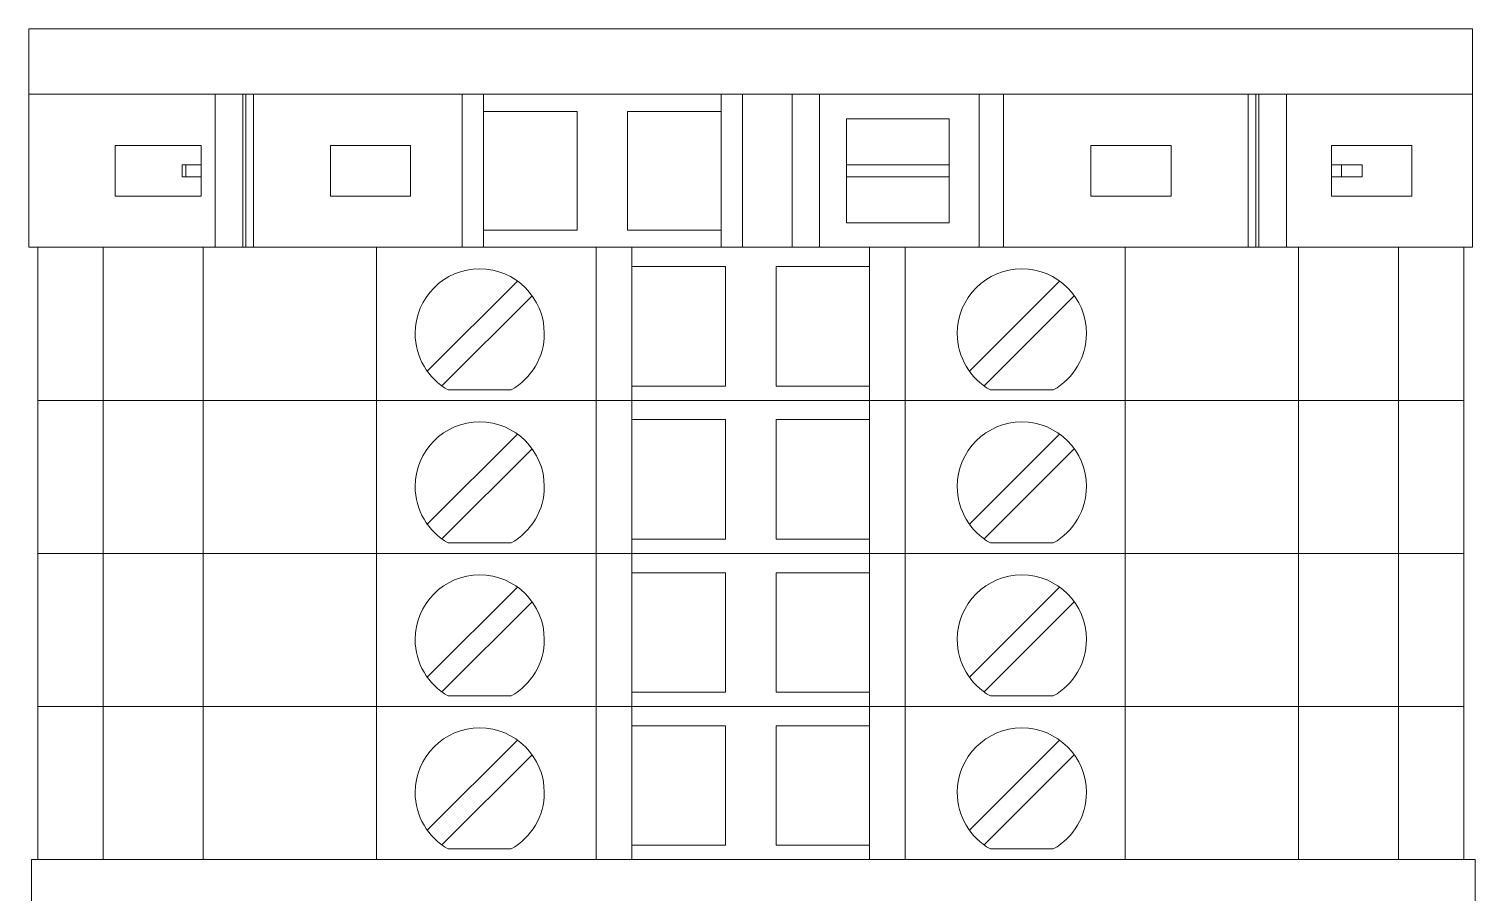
# Model space of a CAD drawing. Header units: millimetres. Extents: x 1880 to 4113, y 771 to 2990.
# Drawn here: x 2250.29 to 2298.97, y 2343.56 to 2372.61 of the extents above; entities that cross this region are included whole.
import ezdxf

# ---------------------------------------------------------------- set-up
doc = ezdxf.new("R2010")
doc.units = ezdxf.units.MM
doc.layers.add('000-PI-Oprema', color=30, linetype='Continuous', lineweight=5)
doc.layers.add('000-PI-ORMAR', color=2, linetype='Continuous')

msp = doc.modelspace()

# ---------------------------------------------------------------- linework, layer by layer
at = {"color": 0, "linetype": 'ByBlock', "lineweight": 0, "ltscale": 0.25}
for points in [[(2250.29, 2372.613), (2250.29, 2365.263), (2298.89, 2365.263), (2298.89, 2372.613), (2250.29, 2372.613)], [(2250.372, 2344.663), (2250.372, 2337.313), (2298.972, 2337.313), (2298.972, 2344.663), (2250.372, 2344.663)]]:
    msp.add_lwpolyline(points, dxfattribs=at)
at = {"layer": '000-PI-Oprema', "color": 0, "linetype": 'ByBlock', "lineweight": 0}
for p, q in [((2250.29, 2372.613), (2250.29, 2365.263)), ((2298.89, 2372.613), (2250.29, 2372.613)), ((2298.89, 2365.263), (2298.89, 2372.613)), ((2256.555, 2370.413), (2250.29, 2370.413)), ((2256.555, 2365.263), (2256.555, 2370.413)), ((2257.492, 2370.413), (2256.555, 2370.413)), ((2257.492, 2365.263), (2257.492, 2370.413)), ((2257.592, 2370.413), (2257.492, 2370.413)), ((2257.592, 2370.413), (2257.592, 2365.263)), ((2257.85, 2370.413), (2257.592, 2370.413)), ((2257.85, 2370.413), (2257.85, 2365.263)), ((2264.871, 2370.413), (2257.85, 2370.413)), ((2264.871, 2370.413), (2265.59, 2370.413)), ((2264.871, 2365.263), (2264.871, 2370.413)), ((2265.59, 2369.838), (2265.59, 2370.413)), ((2265.59, 2370.413), (2273.59, 2370.413)), ((2273.59, 2370.413), (2273.59, 2369.838)), ((2273.59, 2370.413), (2274.308, 2370.413)), ((2274.308, 2370.413), (2275.98, 2370.413)), ((2274.308, 2365.263), (2274.308, 2370.413)), ((2276.905, 2370.413), (2275.98, 2370.413)), ((2275.98, 2370.413), (2275.98, 2365.263)), ((2282.279, 2370.413), (2276.905, 2370.413)), ((2276.905, 2370.413), (2276.905, 2365.263)), ((2282.279, 2370.413), (2282.279, 2365.263)), ((2283.099, 2370.413), (2282.279, 2370.413)), ((2283.099, 2365.263), (2283.099, 2370.413)), ((2283.099, 2370.413), (2291.329, 2370.413)), ((2291.329, 2370.413), (2291.329, 2365.263)), ((2291.329, 2370.413), (2291.587, 2370.413)), ((2291.587, 2365.263), (2291.587, 2370.413)), ((2291.587, 2370.413), (2291.688, 2370.413)), ((2292.624, 2370.413), (2291.688, 2370.413)), ((2291.688, 2365.263), (2291.688, 2370.413)), ((2292.624, 2370.413), (2298.89, 2370.413)), ((2292.624, 2365.263), (2292.624, 2370.413)), ((2265.59, 2365.838), (2265.59, 2369.838)), ((2265.59, 2369.838), (2268.74, 2369.838)), ((2268.74, 2369.838), (2268.74, 2365.838)), ((2270.44, 2369.838), (2273.59, 2369.838)), ((2270.44, 2365.838), (2270.44, 2369.838)), ((2273.59, 2369.838), (2273.59, 2365.838)), ((2277.815, 2369.588), (2281.265, 2369.588)), ((2277.815, 2368.038), (2277.815, 2369.588)), ((2281.265, 2369.588), (2281.265, 2368.038)), ((2253.19, 2366.988), (2253.19, 2368.688)), ((2253.19, 2368.688), (2256.09, 2368.688)), ((2256.09, 2368.688), (2256.09, 2368.038)), ((2260.44, 2368.688), (2263.14, 2368.688)), ((2260.44, 2366.988), (2260.44, 2368.688)), ((2263.14, 2368.688), (2263.14, 2366.988)), ((2286.04, 2368.688), (2288.74, 2368.688)), ((2286.04, 2366.988), (2286.04, 2368.688)), ((2288.74, 2368.688), (2288.74, 2366.988)), ((2294.14, 2368.038), (2294.14, 2368.688)), ((2294.14, 2368.688), (2296.84, 2368.688)), ((2296.84, 2368.688), (2296.84, 2366.988)), ((2255.575, 2368.038), (2255.444, 2368.038)), ((2255.444, 2367.638), (2255.444, 2368.038)), ((2255.575, 2368.038), (2255.575, 2367.638)), ((2255.575, 2368.038), (2256.09, 2368.038)), ((2256.09, 2368.038), (2256.09, 2367.638)), ((2277.815, 2368.038), (2281.265, 2368.038)), ((2277.815, 2367.638), (2277.815, 2368.038)), ((2281.265, 2368.038), (2281.265, 2367.638)), ((2294.14, 2367.638), (2294.14, 2368.038)), ((2294.14, 2368.038), (2294.475, 2368.038)), ((2294.475, 2368.038), (2294.475, 2367.638)), ((2295.175, 2368.038), (2294.475, 2368.038)), ((2295.175, 2368.038), (2295.175, 2367.638)), ((2255.575, 2367.638), (2255.444, 2367.638)), ((2255.575, 2367.638), (2256.09, 2367.638)), ((2256.09, 2367.638), (2256.09, 2366.988)), ((2277.815, 2367.638), (2281.265, 2367.638)), ((2277.815, 2366.088), (2277.815, 2367.638)), ((2281.265, 2367.638), (2281.265, 2366.088)), ((2294.14, 2367.638), (2294.475, 2367.638)), ((2294.14, 2366.988), (2294.14, 2367.638)), ((2295.175, 2367.638), (2294.475, 2367.638)), ((2256.09, 2366.988), (2253.19, 2366.988)), ((2263.14, 2366.988), (2260.44, 2366.988)), ((2288.74, 2366.988), (2286.04, 2366.988)), ((2296.84, 2366.988), (2294.14, 2366.988)), ((2281.265, 2366.088), (2277.815, 2366.088)), ((2268.74, 2365.838), (2265.59, 2365.838)), ((2265.59, 2365.263), (2265.59, 2365.838)), ((2273.59, 2365.838), (2270.44, 2365.838)), ((2273.59, 2365.838), (2273.59, 2365.263)), ((2257.492, 2365.263), (2256.555, 2365.263)), ((2257.592, 2365.263), (2257.492, 2365.263)), ((2257.85, 2365.263), (2257.592, 2365.263)), ((2264.871, 2365.263), (2265.59, 2365.263)), ((2250.372, 2344.663), (2250.372, 2337.313)), ((2298.972, 2344.663), (2250.372, 2344.663)), ((2298.972, 2337.313), (2298.972, 2344.663))]:
    msp.add_line(p, q, dxfattribs=at)
at = {"layer": '000-PI-Oprema', "color": 0, "linetype": 'ByBlock', "lineweight": 0, "ltscale": 0.25}
msp.add_line((2298.89, 2365.263), (2250.29, 2365.263), dxfattribs=at)
at = {"layer": '000-PI-ORMAR', "color": 0, "linetype": 'ByBlock', "lineweight": 0}
for p, q in [((2250.59, 2365.263), (2250.59, 2365.263)), ((2250.59, 2365.263), (2251.272, 2365.263)), ((2250.59, 2360.113), (2250.59, 2365.263)), ((2251.59, 2365.263), (2251.272, 2365.263)), ((2251.59, 2365.263), (2251.59, 2365.263)), ((2252.79, 2365.263), (2251.59, 2365.263)), ((2252.79, 2365.263), (2252.79, 2365.263)), ((2254.381, 2365.263), (2252.79, 2365.263)), ((2252.79, 2360.113), (2252.79, 2365.263)), ((2256.524, 2365.263), (2254.381, 2365.263)), ((2254.84, 2365.263), (2254.84, 2365.263)), ((2256.151, 2360.113), (2256.151, 2365.263)), ((2256.907, 2365.263), (2256.524, 2365.263)), ((2259.415, 2365.263), (2256.907, 2365.263)), ((2257.39, 2365.263), (2257.39, 2365.263)), ((2258.29, 2365.263), (2258.29, 2365.263)), ((2261.99, 2365.263), (2259.415, 2365.263)), ((2269.39, 2365.263), (2261.99, 2365.263)), ((2261.99, 2360.113), (2261.99, 2365.263)), ((2270.59, 2365.263), (2269.39, 2365.263)), ((2269.39, 2360.113), (2269.39, 2365.263)), ((2270.59, 2365.263), (2270.59, 2365.263)), ((2278.59, 2365.263), (2270.59, 2365.263)), ((2270.59, 2360.113), (2270.59, 2365.263)), ((2278.59, 2365.263), (2278.59, 2365.263)), ((2279.79, 2365.263), (2278.59, 2365.263)), ((2278.59, 2360.113), (2278.59, 2365.263)), ((2287.19, 2365.263), (2279.79, 2365.263)), ((2279.79, 2360.113), (2279.79, 2365.263)), ((2284.39, 2365.263), (2284.39, 2365.263)), ((2289.764, 2365.263), (2287.19, 2365.263)), ((2287.19, 2360.113), (2287.19, 2365.263)), ((2289.44, 2365.263), (2289.44, 2365.263)), ((2292.272, 2365.263), (2289.764, 2365.263)), ((2292.09, 2365.263), (2292.09, 2365.263)), ((2292.655, 2365.263), (2292.272, 2365.263)), ((2294.798, 2365.263), (2292.655, 2365.263)), ((2293.029, 2360.113), (2293.029, 2365.263)), ((2294.34, 2365.263), (2294.34, 2365.263)), ((2296.39, 2365.263), (2294.798, 2365.263)), ((2296.39, 2365.263), (2296.39, 2365.263)), ((2296.39, 2365.263), (2298.59, 2365.263)), ((2296.39, 2360.113), (2296.39, 2365.263)), ((2298.59, 2365.263), (2298.59, 2365.263)), ((2298.59, 2360.113), (2298.59, 2365.263)), ((2270.59, 2364.613), (2270.59, 2364.613)), ((2270.59, 2364.613), (2273.74, 2364.613)), ((2273.74, 2364.613), (2273.74, 2360.588)), ((2273.74, 2364.613), (2273.74, 2364.613)), ((2275.44, 2364.613), (2278.59, 2364.613)), ((2275.44, 2360.588), (2275.44, 2364.613)), ((2275.44, 2364.613), (2275.44, 2364.613)), ((2278.59, 2364.613), (2278.59, 2364.613)), ((2266.735, 2364.129), (2263.699, 2361.093)), ((2266.735, 2364.129), (2266.735, 2364.129)), ((2284.985, 2364.129), (2281.949, 2361.093)), ((2284.985, 2364.129), (2284.985, 2364.129)), ((2264.194, 2360.598), (2267.23, 2363.634)), ((2267.23, 2363.634), (2267.23, 2363.634)), ((2269.39, 2361.063), (2269.39, 2363.663)), ((2269.39, 2363.663), (2269.39, 2363.663)), ((2279.79, 2363.663), (2279.79, 2363.663)), ((2279.79, 2361.063), (2279.79, 2363.663)), ((2282.444, 2360.598), (2285.48, 2363.634)), ((2285.48, 2363.634), (2285.48, 2363.634)), ((2263.699, 2361.093), (2263.699, 2361.093)), ((2269.39, 2361.063), (2269.39, 2361.063)), ((2279.79, 2361.063), (2279.79, 2361.063)), ((2281.949, 2361.093), (2281.949, 2361.093)), ((2264.194, 2360.598), (2264.194, 2360.598)), ((2264.406, 2360.463), (2264.406, 2360.463)), ((2264.406, 2360.463), (2266.523, 2360.463)), ((2266.523, 2360.463), (2266.523, 2360.463)), ((2270.59, 2360.588), (2270.59, 2360.588)), ((2273.74, 2360.588), (2270.59, 2360.588)), ((2273.74, 2360.588), (2273.74, 2360.588)), ((2278.59, 2360.588), (2275.44, 2360.588)), ((2275.44, 2360.588), (2275.44, 2360.588)), ((2278.59, 2360.588), (2278.59, 2360.588)), ((2282.444, 2360.598), (2282.444, 2360.598)), ((2282.656, 2360.463), (2282.656, 2360.463)), ((2282.656, 2360.463), (2284.773, 2360.463)), ((2284.773, 2360.463), (2284.773, 2360.463)), ((2250.59, 2360.113), (2250.59, 2360.113)), ((2250.59, 2360.113), (2251.272, 2360.113)), ((2250.59, 2360.113), (2250.59, 2360.113)), ((2250.59, 2360.113), (2251.272, 2360.113)), ((2250.59, 2354.963), (2250.59, 2360.113)), ((2251.59, 2360.113), (2251.272, 2360.113)), ((2251.59, 2360.113), (2251.272, 2360.113)), ((2252.79, 2360.113), (2251.59, 2360.113)), ((2251.59, 2360.113), (2251.59, 2360.113)), ((2251.59, 2360.113), (2251.59, 2360.113)), ((2252.79, 2360.113), (2251.59, 2360.113)), ((2252.09, 2360.113), (2252.09, 2360.113)), ((2254.381, 2360.113), (2252.79, 2360.113)), ((2252.79, 2360.113), (2252.79, 2360.113)), ((2252.79, 2360.113), (2252.79, 2360.113)), ((2254.381, 2360.113), (2252.79, 2360.113)), ((2252.79, 2354.963), (2252.79, 2360.113)), ((2256.524, 2360.113), (2254.381, 2360.113)), ((2256.524, 2360.113), (2254.381, 2360.113)), ((2254.84, 2360.113), (2254.84, 2360.113)), ((2254.84, 2360.113), (2254.84, 2360.113)), ((2256.151, 2354.963), (2256.151, 2360.113)), ((2256.524, 2360.113), (2256.907, 2360.113)), ((2256.907, 2360.113), (2256.524, 2360.113)), ((2256.907, 2360.113), (2259.415, 2360.113)), ((2259.415, 2360.113), (2256.907, 2360.113)), ((2257.39, 2360.113), (2257.39, 2360.113)), ((2257.39, 2360.113), (2257.39, 2360.113)), ((2258.29, 2360.113), (2258.29, 2360.113)), ((2258.29, 2360.113), (2258.29, 2360.113)), ((2258.59, 2360.113), (2258.59, 2360.113)), ((2261.99, 2360.113), (2259.415, 2360.113)), ((2261.99, 2360.113), (2259.415, 2360.113)), ((2269.39, 2360.113), (2261.99, 2360.113)), ((2269.39, 2360.113), (2261.99, 2360.113)), ((2261.99, 2354.963), (2261.99, 2360.113)), ((2270.59, 2360.113), (2269.39, 2360.113)), ((2270.59, 2360.113), (2269.39, 2360.113)), ((2269.39, 2354.963), (2269.39, 2360.113)), ((2278.59, 2360.113), (2270.59, 2360.113)), ((2270.59, 2360.113), (2270.59, 2360.113)), ((2270.59, 2360.113), (2270.59, 2360.113)), ((2278.59, 2360.113), (2270.59, 2360.113)), ((2270.59, 2354.963), (2270.59, 2360.113)), ((2279.79, 2360.113), (2278.59, 2360.113)), ((2278.59, 2360.113), (2278.59, 2360.113)), ((2278.59, 2360.113), (2278.59, 2360.113)), ((2279.79, 2360.113), (2278.59, 2360.113)), ((2278.59, 2354.963), (2278.59, 2360.113)), ((2287.19, 2360.113), (2279.79, 2360.113)), ((2287.19, 2360.113), (2279.79, 2360.113)), ((2279.79, 2354.963), (2279.79, 2360.113)), ((2284.39, 2360.113), (2284.39, 2360.113)), ((2284.39, 2360.113), (2284.39, 2360.113)), ((2289.764, 2360.113), (2287.19, 2360.113)), ((2289.764, 2360.113), (2287.19, 2360.113)), ((2287.19, 2354.963), (2287.19, 2360.113)), ((2289.44, 2360.113), (2289.44, 2360.113)), ((2289.44, 2360.113), (2289.44, 2360.113)), ((2289.764, 2360.113), (2292.272, 2360.113)), ((2292.272, 2360.113), (2289.764, 2360.113)), ((2290.59, 2360.113), (2290.59, 2360.113)), ((2292.09, 2360.113), (2292.09, 2360.113)), ((2292.09, 2360.113), (2292.09, 2360.113)), ((2292.272, 2360.113), (2292.655, 2360.113)), ((2292.655, 2360.113), (2292.272, 2360.113)), ((2294.798, 2360.113), (2292.655, 2360.113)), ((2294.798, 2360.113), (2292.655, 2360.113)), ((2293.029, 2354.963), (2293.029, 2360.113)), ((2294.34, 2360.113), (2294.34, 2360.113)), ((2294.34, 2360.113), (2294.34, 2360.113)), ((2296.39, 2360.113), (2294.798, 2360.113)), ((2296.39, 2360.113), (2294.798, 2360.113)), ((2296.39, 2360.113), (2298.59, 2360.113)), ((2296.39, 2360.113), (2296.39, 2360.113)), ((2296.39, 2360.113), (2296.39, 2360.113)), ((2296.39, 2360.113), (2298.59, 2360.113)), ((2296.39, 2354.963), (2296.39, 2360.113)), ((2298.59, 2360.113), (2298.59, 2360.113)), ((2298.59, 2360.113), (2298.59, 2360.113)), ((2298.59, 2354.963), (2298.59, 2360.113)), ((2270.59, 2359.463), (2270.59, 2359.463)), ((2270.59, 2359.463), (2273.74, 2359.463)), ((2273.74, 2359.463), (2273.74, 2355.438)), ((2273.74, 2359.463), (2273.74, 2359.463)), ((2275.44, 2359.463), (2278.59, 2359.463)), ((2275.44, 2355.438), (2275.44, 2359.463)), ((2275.44, 2359.463), (2275.44, 2359.463)), ((2278.59, 2359.463), (2278.59, 2359.463)), ((2266.735, 2358.979), (2263.699, 2355.943)), ((2266.735, 2358.979), (2266.735, 2358.979)), ((2284.985, 2358.979), (2281.949, 2355.943)), ((2284.985, 2358.979), (2284.985, 2358.979)), ((2264.194, 2355.448), (2267.23, 2358.484)), ((2267.23, 2358.484), (2267.23, 2358.484)), ((2269.39, 2355.913), (2269.39, 2358.513)), ((2269.39, 2358.513), (2269.39, 2358.513)), ((2279.79, 2358.513), (2279.79, 2358.513)), ((2279.79, 2355.913), (2279.79, 2358.513)), ((2282.444, 2355.448), (2285.48, 2358.484)), ((2285.48, 2358.484), (2285.48, 2358.484)), ((2263.699, 2355.943), (2263.699, 2355.943)), ((2269.39, 2355.913), (2269.39, 2355.913)), ((2279.79, 2355.913), (2279.79, 2355.913)), ((2281.949, 2355.943), (2281.949, 2355.943)), ((2264.194, 2355.448), (2264.194, 2355.448)), ((2264.406, 2355.313), (2264.406, 2355.313)), ((2264.406, 2355.313), (2266.523, 2355.313)), ((2266.523, 2355.313), (2266.523, 2355.313)), ((2270.59, 2355.438), (2270.59, 2355.438)), ((2273.74, 2355.438), (2270.59, 2355.438)), ((2273.74, 2355.438), (2273.74, 2355.438)), ((2278.59, 2355.438), (2275.44, 2355.438)), ((2275.44, 2355.438), (2275.44, 2355.438)), ((2278.59, 2355.438), (2278.59, 2355.438)), ((2282.444, 2355.448), (2282.444, 2355.448)), ((2282.656, 2355.313), (2282.656, 2355.313)), ((2282.656, 2355.313), (2284.773, 2355.313)), ((2284.773, 2355.313), (2284.773, 2355.313)), ((2250.59, 2354.963), (2250.59, 2354.963)), ((2250.59, 2354.963), (2251.272, 2354.963)), ((2250.59, 2354.963), (2250.59, 2354.963)), ((2250.59, 2354.963), (2251.272, 2354.963)), ((2250.59, 2349.813), (2250.59, 2354.963)), ((2251.59, 2354.963), (2251.272, 2354.963)), ((2251.59, 2354.963), (2251.272, 2354.963)), ((2252.79, 2354.963), (2251.59, 2354.963)), ((2251.59, 2354.963), (2251.59, 2354.963)), ((2251.59, 2354.963), (2251.59, 2354.963)), ((2252.79, 2354.963), (2251.59, 2354.963)), ((2252.09, 2354.963), (2252.09, 2354.963)), ((2254.381, 2354.963), (2252.79, 2354.963)), ((2252.79, 2354.963), (2252.79, 2354.963)), ((2252.79, 2354.963), (2252.79, 2354.963)), ((2254.381, 2354.963), (2252.79, 2354.963)), ((2252.79, 2349.813), (2252.79, 2354.963)), ((2256.524, 2354.963), (2254.381, 2354.963)), ((2256.524, 2354.963), (2254.381, 2354.963)), ((2254.84, 2354.963), (2254.84, 2354.963)), ((2254.84, 2354.963), (2254.84, 2354.963)), ((2256.151, 2349.813), (2256.151, 2354.963)), ((2256.524, 2354.963), (2256.907, 2354.963)), ((2256.907, 2354.963), (2256.524, 2354.963)), ((2256.907, 2354.963), (2259.415, 2354.963)), ((2259.415, 2354.963), (2256.907, 2354.963)), ((2257.39, 2354.963), (2257.39, 2354.963)), ((2257.39, 2354.963), (2257.39, 2354.963)), ((2258.29, 2354.963), (2258.29, 2354.963)), ((2258.29, 2354.963), (2258.29, 2354.963)), ((2258.59, 2354.963), (2258.59, 2354.963)), ((2261.99, 2354.963), (2259.415, 2354.963)), ((2261.99, 2354.963), (2259.415, 2354.963)), ((2269.39, 2354.963), (2261.99, 2354.963)), ((2269.39, 2354.963), (2261.99, 2354.963)), ((2261.99, 2349.813), (2261.99, 2354.963)), ((2270.59, 2354.963), (2269.39, 2354.963)), ((2270.59, 2354.963), (2269.39, 2354.963)), ((2269.39, 2349.813), (2269.39, 2354.963)), ((2278.59, 2354.963), (2270.59, 2354.963)), ((2270.59, 2354.963), (2270.59, 2354.963)), ((2270.59, 2354.963), (2270.59, 2354.963)), ((2278.59, 2354.963), (2270.59, 2354.963)), ((2270.59, 2349.813), (2270.59, 2354.963)), ((2279.79, 2354.963), (2278.59, 2354.963)), ((2278.59, 2354.963), (2278.59, 2354.963)), ((2278.59, 2354.963), (2278.59, 2354.963)), ((2279.79, 2354.963), (2278.59, 2354.963)), ((2278.59, 2349.813), (2278.59, 2354.963)), ((2287.19, 2354.963), (2279.79, 2354.963)), ((2287.19, 2354.963), (2279.79, 2354.963)), ((2279.79, 2349.813), (2279.79, 2354.963)), ((2284.39, 2354.963), (2284.39, 2354.963)), ((2284.39, 2354.963), (2284.39, 2354.963)), ((2289.764, 2354.963), (2287.19, 2354.963)), ((2289.764, 2354.963), (2287.19, 2354.963)), ((2287.19, 2349.813), (2287.19, 2354.963)), ((2289.44, 2354.963), (2289.44, 2354.963)), ((2289.44, 2354.963), (2289.44, 2354.963)), ((2289.764, 2354.963), (2292.272, 2354.963)), ((2292.272, 2354.963), (2289.764, 2354.963)), ((2290.59, 2354.963), (2290.59, 2354.963)), ((2292.09, 2354.963), (2292.09, 2354.963)), ((2292.09, 2354.963), (2292.09, 2354.963)), ((2292.272, 2354.963), (2292.655, 2354.963)), ((2292.655, 2354.963), (2292.272, 2354.963)), ((2294.798, 2354.963), (2292.655, 2354.963)), ((2294.798, 2354.963), (2292.655, 2354.963)), ((2293.029, 2349.813), (2293.029, 2354.963)), ((2294.34, 2354.963), (2294.34, 2354.963)), ((2294.34, 2354.963), (2294.34, 2354.963)), ((2296.39, 2354.963), (2294.798, 2354.963)), ((2296.39, 2354.963), (2294.798, 2354.963)), ((2296.39, 2354.963), (2298.59, 2354.963)), ((2296.39, 2354.963), (2296.39, 2354.963)), ((2296.39, 2354.963), (2296.39, 2354.963)), ((2296.39, 2354.963), (2298.59, 2354.963)), ((2296.39, 2349.813), (2296.39, 2354.963)), ((2298.59, 2354.963), (2298.59, 2354.963)), ((2298.59, 2354.963), (2298.59, 2354.963)), ((2298.59, 2349.813), (2298.59, 2354.963)), ((2270.59, 2354.313), (2270.59, 2354.313)), ((2270.59, 2354.313), (2273.74, 2354.313)), ((2273.74, 2354.313), (2273.74, 2350.288)), ((2273.74, 2354.313), (2273.74, 2354.313)), ((2275.44, 2354.313), (2278.59, 2354.313)), ((2275.44, 2350.288), (2275.44, 2354.313)), ((2275.44, 2354.313), (2275.44, 2354.313)), ((2278.59, 2354.313), (2278.59, 2354.313)), ((2266.735, 2353.829), (2263.699, 2350.793)), ((2266.735, 2353.829), (2266.735, 2353.829)), ((2284.985, 2353.829), (2281.949, 2350.793)), ((2284.985, 2353.829), (2284.985, 2353.829)), ((2264.194, 2350.298), (2267.23, 2353.334)), ((2267.23, 2353.334), (2267.23, 2353.334)), ((2269.39, 2350.763), (2269.39, 2353.363)), ((2269.39, 2353.363), (2269.39, 2353.363)), ((2279.79, 2353.363), (2279.79, 2353.363)), ((2279.79, 2350.763), (2279.79, 2353.363)), ((2282.444, 2350.298), (2285.48, 2353.334)), ((2285.48, 2353.334), (2285.48, 2353.334)), ((2263.699, 2350.793), (2263.699, 2350.793)), ((2269.39, 2350.763), (2269.39, 2350.763)), ((2279.79, 2350.763), (2279.79, 2350.763)), ((2281.949, 2350.793), (2281.949, 2350.793)), ((2264.194, 2350.298), (2264.194, 2350.298)), ((2264.406, 2350.163), (2264.406, 2350.163)), ((2264.406, 2350.163), (2266.523, 2350.163)), ((2266.523, 2350.163), (2266.523, 2350.163)), ((2270.59, 2350.288), (2270.59, 2350.288)), ((2273.74, 2350.288), (2270.59, 2350.288)), ((2273.74, 2350.288), (2273.74, 2350.288)), ((2278.59, 2350.288), (2275.44, 2350.288)), ((2275.44, 2350.288), (2275.44, 2350.288)), ((2278.59, 2350.288), (2278.59, 2350.288)), ((2282.444, 2350.298), (2282.444, 2350.298)), ((2282.656, 2350.163), (2282.656, 2350.163)), ((2282.656, 2350.163), (2284.773, 2350.163)), ((2284.773, 2350.163), (2284.773, 2350.163)), ((2250.59, 2349.813), (2250.59, 2349.813)), ((2250.59, 2349.813), (2251.272, 2349.813)), ((2250.59, 2349.813), (2250.59, 2349.813)), ((2250.59, 2349.813), (2251.272, 2349.813)), ((2250.59, 2344.663), (2250.59, 2349.813)), ((2251.59, 2349.813), (2251.272, 2349.813)), ((2251.59, 2349.813), (2251.272, 2349.813)), ((2252.79, 2349.813), (2251.59, 2349.813)), ((2251.59, 2349.813), (2251.59, 2349.813)), ((2251.59, 2349.813), (2251.59, 2349.813)), ((2252.79, 2349.813), (2251.59, 2349.813)), ((2252.09, 2349.813), (2252.09, 2349.813)), ((2254.381, 2349.813), (2252.79, 2349.813)), ((2252.79, 2349.813), (2252.79, 2349.813)), ((2252.79, 2349.813), (2252.79, 2349.813)), ((2254.381, 2349.813), (2252.79, 2349.813)), ((2252.79, 2344.663), (2252.79, 2349.813)), ((2256.524, 2349.813), (2254.381, 2349.813)), ((2256.524, 2349.813), (2254.381, 2349.813)), ((2254.84, 2349.813), (2254.84, 2349.813)), ((2254.84, 2349.813), (2254.84, 2349.813)), ((2256.151, 2344.663), (2256.151, 2349.813)), ((2256.524, 2349.813), (2256.907, 2349.813)), ((2256.907, 2349.813), (2256.524, 2349.813)), ((2256.907, 2349.813), (2259.415, 2349.813)), ((2259.415, 2349.813), (2256.907, 2349.813)), ((2257.39, 2349.813), (2257.39, 2349.813)), ((2257.39, 2349.813), (2257.39, 2349.813)), ((2258.29, 2349.813), (2258.29, 2349.813)), ((2258.29, 2349.813), (2258.29, 2349.813)), ((2258.59, 2349.813), (2258.59, 2349.813)), ((2261.99, 2349.813), (2259.415, 2349.813)), ((2261.99, 2349.813), (2259.415, 2349.813)), ((2269.39, 2349.813), (2261.99, 2349.813)), ((2269.39, 2349.813), (2261.99, 2349.813)), ((2261.99, 2344.663), (2261.99, 2349.813)), ((2270.59, 2349.813), (2269.39, 2349.813)), ((2270.59, 2349.813), (2269.39, 2349.813)), ((2269.39, 2344.663), (2269.39, 2349.813)), ((2278.59, 2349.813), (2270.59, 2349.813)), ((2270.59, 2349.813), (2270.59, 2349.813)), ((2270.59, 2349.813), (2270.59, 2349.813)), ((2278.59, 2349.813), (2270.59, 2349.813)), ((2270.59, 2344.663), (2270.59, 2349.813)), ((2279.79, 2349.813), (2278.59, 2349.813)), ((2278.59, 2349.813), (2278.59, 2349.813)), ((2278.59, 2349.813), (2278.59, 2349.813)), ((2279.79, 2349.813), (2278.59, 2349.813)), ((2278.59, 2344.663), (2278.59, 2349.813)), ((2287.19, 2349.813), (2279.79, 2349.813)), ((2287.19, 2349.813), (2279.79, 2349.813)), ((2279.79, 2344.663), (2279.79, 2349.813)), ((2284.39, 2349.813), (2284.39, 2349.813)), ((2284.39, 2349.813), (2284.39, 2349.813)), ((2289.764, 2349.813), (2287.19, 2349.813)), ((2289.764, 2349.813), (2287.19, 2349.813)), ((2287.19, 2344.663), (2287.19, 2349.813)), ((2289.44, 2349.813), (2289.44, 2349.813)), ((2289.44, 2349.813), (2289.44, 2349.813)), ((2289.764, 2349.813), (2292.272, 2349.813)), ((2292.272, 2349.813), (2289.764, 2349.813)), ((2290.59, 2349.813), (2290.59, 2349.813)), ((2292.09, 2349.813), (2292.09, 2349.813)), ((2292.09, 2349.813), (2292.09, 2349.813)), ((2292.272, 2349.813), (2292.655, 2349.813)), ((2292.655, 2349.813), (2292.272, 2349.813)), ((2294.798, 2349.813), (2292.655, 2349.813)), ((2294.798, 2349.813), (2292.655, 2349.813)), ((2293.029, 2344.663), (2293.029, 2349.813)), ((2294.34, 2349.813), (2294.34, 2349.813)), ((2294.34, 2349.813), (2294.34, 2349.813)), ((2296.39, 2349.813), (2294.798, 2349.813)), ((2296.39, 2349.813), (2294.798, 2349.813)), ((2296.39, 2349.813), (2298.59, 2349.813)), ((2296.39, 2349.813), (2296.39, 2349.813)), ((2296.39, 2349.813), (2296.39, 2349.813)), ((2296.39, 2349.813), (2298.59, 2349.813)), ((2296.39, 2344.663), (2296.39, 2349.813)), ((2298.59, 2349.813), (2298.59, 2349.813)), ((2298.59, 2349.813), (2298.59, 2349.813)), ((2298.59, 2344.663), (2298.59, 2349.813)), ((2270.59, 2349.163), (2270.59, 2349.163)), ((2270.59, 2349.163), (2273.74, 2349.163)), ((2273.74, 2349.163), (2273.74, 2345.138)), ((2273.74, 2349.163), (2273.74, 2349.163)), ((2275.44, 2349.163), (2278.59, 2349.163)), ((2275.44, 2345.138), (2275.44, 2349.163)), ((2275.44, 2349.163), (2275.44, 2349.163)), ((2278.59, 2349.163), (2278.59, 2349.163)), ((2266.735, 2348.679), (2263.699, 2345.643)), ((2266.735, 2348.679), (2266.735, 2348.679)), ((2284.985, 2348.679), (2281.949, 2345.643)), ((2284.985, 2348.679), (2284.985, 2348.679)), ((2264.194, 2345.148), (2267.23, 2348.184)), ((2267.23, 2348.184), (2267.23, 2348.184)), ((2269.39, 2345.613), (2269.39, 2348.213)), ((2269.39, 2348.213), (2269.39, 2348.213)), ((2279.79, 2348.213), (2279.79, 2348.213)), ((2279.79, 2345.613), (2279.79, 2348.213)), ((2282.444, 2345.148), (2285.48, 2348.184)), ((2285.48, 2348.184), (2285.48, 2348.184)), ((2263.699, 2345.643), (2263.699, 2345.643)), ((2269.39, 2345.613), (2269.39, 2345.613)), ((2279.79, 2345.613), (2279.79, 2345.613)), ((2281.949, 2345.643), (2281.949, 2345.643)), ((2264.194, 2345.148), (2264.194, 2345.148)), ((2270.59, 2345.138), (2270.59, 2345.138)), ((2273.74, 2345.138), (2270.59, 2345.138)), ((2273.74, 2345.138), (2273.74, 2345.138)), ((2278.59, 2345.138), (2275.44, 2345.138)), ((2275.44, 2345.138), (2275.44, 2345.138)), ((2278.59, 2345.138), (2278.59, 2345.138)), ((2282.444, 2345.148), (2282.444, 2345.148)), ((2250.59, 2344.663), (2250.59, 2344.663)), ((2250.59, 2344.663), (2251.272, 2344.663)), ((2251.59, 2344.663), (2251.272, 2344.663)), ((2252.79, 2344.663), (2251.59, 2344.663)), ((2251.59, 2344.663), (2251.59, 2344.663)), ((2252.09, 2344.663), (2252.09, 2344.663)), ((2254.381, 2344.663), (2252.79, 2344.663)), ((2252.79, 2344.663), (2252.79, 2344.663)), ((2256.524, 2344.663), (2254.381, 2344.663)), ((2254.84, 2344.663), (2254.84, 2344.663)), ((2256.524, 2344.663), (2256.907, 2344.663)), ((2256.907, 2344.663), (2259.415, 2344.663)), ((2257.39, 2344.663), (2257.39, 2344.663)), ((2258.29, 2344.663), (2258.29, 2344.663)), ((2258.59, 2344.663), (2258.59, 2344.663)), ((2261.99, 2344.663), (2259.415, 2344.663)), ((2269.39, 2344.663), (2261.99, 2344.663)), ((2264.406, 2345.013), (2264.406, 2345.013)), ((2264.406, 2345.013), (2266.523, 2345.013)), ((2266.523, 2345.013), (2266.523, 2345.013)), ((2270.59, 2344.663), (2269.39, 2344.663)), ((2278.59, 2344.663), (2270.59, 2344.663)), ((2270.59, 2344.663), (2270.59, 2344.663)), ((2279.79, 2344.663), (2278.59, 2344.663)), ((2278.59, 2344.663), (2278.59, 2344.663)), ((2287.19, 2344.663), (2279.79, 2344.663)), ((2282.656, 2345.013), (2282.656, 2345.013)), ((2282.656, 2345.013), (2284.773, 2345.013)), ((2284.39, 2344.663), (2284.39, 2344.663)), ((2284.773, 2345.013), (2284.773, 2345.013)), ((2289.764, 2344.663), (2287.19, 2344.663)), ((2289.44, 2344.663), (2289.44, 2344.663)), ((2289.764, 2344.663), (2292.272, 2344.663)), ((2290.59, 2344.663), (2290.59, 2344.663)), ((2292.09, 2344.663), (2292.09, 2344.663)), ((2292.272, 2344.663), (2292.655, 2344.663)), ((2294.798, 2344.663), (2292.655, 2344.663)), ((2294.34, 2344.663), (2294.34, 2344.663)), ((2296.39, 2344.663), (2294.798, 2344.663)), ((2296.39, 2344.663), (2298.59, 2344.663)), ((2296.39, 2344.663), (2296.39, 2344.663)), ((2298.59, 2344.663), (2298.59, 2344.663))]:
    msp.add_line(p, q, dxfattribs=at)
for centre, start, end in [((2265.465, 2362.363), 360, 180), ((2283.715, 2362.363), 360, 180), ((2265.465, 2362.363), 180, 240.8754), ((2265.465, 2362.363), 299.1246, 360), ((2283.715, 2362.363), 180, 240.8754), ((2283.715, 2362.363), 299.1246, 360), ((2265.465, 2357.213), 360, 180), ((2283.715, 2357.213), 360, 180), ((2265.465, 2357.213), 180, 240.8754), ((2265.465, 2357.213), 299.1246, 360), ((2283.715, 2357.213), 180, 240.8754), ((2283.715, 2357.213), 299.1246, 360), ((2265.465, 2352.063), 360, 180), ((2283.715, 2352.063), 360, 180), ((2265.465, 2352.063), 180, 240.8754), ((2265.465, 2352.063), 299.1246, 360), ((2283.715, 2352.063), 180, 240.8754), ((2283.715, 2352.063), 299.1246, 360), ((2265.465, 2346.913), 360, 180), ((2283.715, 2346.913), 360, 180), ((2265.465, 2346.913), 180, 240.8754), ((2265.465, 2346.913), 299.1246, 360), ((2283.715, 2346.913), 180, 240.8754), ((2283.715, 2346.913), 299.1246, 360)]:
    msp.add_arc(centre, 2.175, start, end, dxfattribs=at)

doc.saveas('drawing.dxf')
